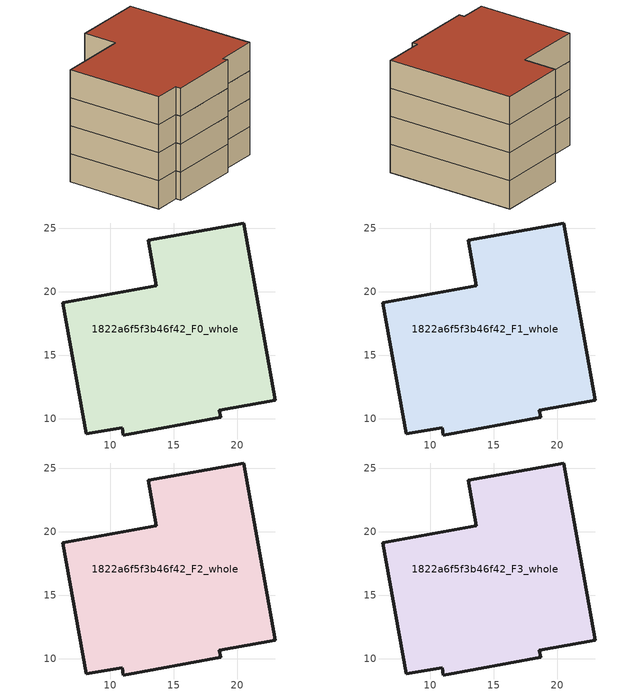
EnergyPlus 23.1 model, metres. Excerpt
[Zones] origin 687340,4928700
1822a6f5f3b46f42_F0_whole
 floor ground (EU_floor_Construction): 22.98,11.45 20.49,25.41 12.97,24.06 13.61,20.46 6.25,19.14 8.1,8.8 10.92,9.3 11.02,8.72 18.7,10.1 18.59,10.67 z0
 wall outside (EU_wall_Construction): 18.59,10.67 18.7,10.1 11.02,8.72 10.92,9.3 8.1,8.8 6.25,19.14 13.61,20.46 12.97,24.06 20.49,25.41 22.98,11.45 18.59,10.67 z0:3
1822a6f5f3b46f42_F1_whole
 floor to 1822a6f5f3b46f42_F0_whole (EU_floor_Construction): 22.98,11.45 20.49,25.41 12.97,24.06 13.61,20.46 6.25,19.14 8.1,8.8 10.92,9.3 11.02,8.72 18.7,10.1 18.59,10.67 z3
 wall outside (EU_wall_Construction): 18.59,10.67 18.7,10.1 11.02,8.72 10.92,9.3 8.1,8.8 6.25,19.14 13.61,20.46 12.97,24.06 20.49,25.41 22.98,11.45 18.59,10.67 z3:6
1822a6f5f3b46f42_F2_whole
 floor to 1822a6f5f3b46f42_F1_whole (EU_floor_Construction): 22.98,11.45 20.49,25.41 12.97,24.06 13.61,20.46 6.25,19.14 8.1,8.8 10.92,9.3 11.02,8.72 18.7,10.1 18.59,10.67 z6
 wall outside (EU_wall_Construction): 18.59,10.67 18.7,10.1 11.02,8.72 10.92,9.3 8.1,8.8 6.25,19.14 13.61,20.46 12.97,24.06 20.49,25.41 22.98,11.45 18.59,10.67 z6:9
1822a6f5f3b46f42_F3_whole
 floor to 1822a6f5f3b46f42_F2_whole (EU_floor_Construction): 22.98,11.45 20.49,25.41 12.97,24.06 13.61,20.46 6.25,19.14 8.1,8.8 10.92,9.3 11.02,8.72 18.7,10.1 18.59,10.67 z9
 wall outside (EU_wall_Construction): 18.59,10.67 18.7,10.1 11.02,8.72 10.92,9.3 8.1,8.8 6.25,19.14 13.61,20.46 12.97,24.06 20.49,25.41 22.98,11.45 18.59,10.67 z9:12
 roof outside (EU_roof_Construction): 20.49,25.41 22.98,11.45 18.59,10.67 18.7,10.1 11.02,8.72 10.92,9.3 8.1,8.8 6.25,19.14 13.61,20.46 12.97,24.06 z12
[Building]
EU S2 Campaign: North Axis=0; Terrain=City; Solar Distribution=FullExterior
[Site:Location]
Bologna: Latitude=44.5; Longitude=11.25; Time Zone=1; Elevation=37
[SizingPeriod:WeatherFileDays]
AnnualSizingPeriod: Begin Month=1; Begin Day of Month=1; End Month=12; End Day of Month=31; Day of Week for Start Day=Monday; Use Weather File Daylight Saving Period=No; Use Weather File Rain and Snow Indicators=No
[MATERIAL]
EU_InternalMass_Material: Roughness=MediumRough; Thickness=0.1; Conductivity=1; Density=1800; Specific Heat=900; Thermal Absorptance=0.9; Solar Absorptance=0.7; Visible Absorptance=0.7
[MATERIAL:NOMASS] Roughness=MediumRough; Thermal Absorptance=0.9; Solar Absorptance=0.7; Visible Absorptance=0.7
Name | Thermal Resistance
EU_wall_NoMass | 0.937881
EU_roof_NoMass | 0.548572
EU_floor_NoMass | 0.71348
[CONSTRUCTION]
EU_wall_Construction: EU_wall_NoMass
EU_roof_Construction: EU_roof_NoMass
EU_floor_Construction: EU_floor_NoMass
EU_InternalMass_Construction: EU_InternalMass_Material
[ZONE] Type=1; Multiplier=1; Ceiling Height=autocalculate; Floor Area=autocalculate; Part of Total Floor Area=Yes
Name | Volume
1822a6f5f3b46f42_F0_whole | 574.299
1822a6f5f3b46f42_F1_whole; 1822a6f5f3b46f42_F2_whole; 1822a6f5f3b46f42_F3_whole | 574.301
[INTERNALMASS] Construction=EU_InternalMass_Construction; Surface Area=191.433
Name | Zone or ZoneList
1822a6f5f3b46f42_F0_whole_EU_InternalMass | 1822a6f5f3b46f42_F0_whole
1822a6f5f3b46f42_F1_whole_EU_InternalMass | 1822a6f5f3b46f42_F1_whole
1822a6f5f3b46f42_F2_whole_EU_InternalMass | 1822a6f5f3b46f42_F2_whole
1822a6f5f3b46f42_F3_whole_EU_InternalMass | 1822a6f5f3b46f42_F3_whole
[OTHEREQUIPMENT] Fuel Type=Electricity; Design Level Calculation Method=Watts/Area; Power per Zone Floor Area=1; Fraction Latent=0; Fraction Radiant=0; Fraction Lost=0; Carbon Dioxide Generation Rate=0; EndUse Subcategory=EU_Step8_InternalGains
Name | Zone or ZoneList or Space or SpaceList | Schedule
EU_Step8_InternalGain_1822a6f5f3b46f42_F0_whole_f000 | 1822a6f5f3b46f42_F0_whole | EU_Step8_GainSchedule_1822a6f5f3b46f42_F0_whole_f000
EU_Step8_InternalGain_1822a6f5f3b46f42_F1_whole_f000 | 1822a6f5f3b46f42_F1_whole | EU_Step8_GainSchedule_1822a6f5f3b46f42_F1_whole_f000
EU_Step8_InternalGain_1822a6f5f3b46f42_F2_whole_f000 | 1822a6f5f3b46f42_F2_whole | EU_Step8_GainSchedule_1822a6f5f3b46f42_F2_whole_f000
EU_Step8_InternalGain_1822a6f5f3b46f42_F3_whole_f000 | 1822a6f5f3b46f42_F3_whole | EU_Step8_GainSchedule_1822a6f5f3b46f42_F3_whole_f000
[ZONEVENTILATION:DESIGNFLOWRATE] Schedule=EU_AlwaysOn; Design Flow Rate Calculation Method=AirChanges/Hour; Air Changes per Hour=0.687892; Ventilation Type=Natural; Fan Pressure Rise=0; Fan Total Efficiency=1; Constant Term Coefficient=1; Temperature Term Coefficient=0; Velocity Term Coefficient=0; Velocity Squared Term Coefficient=0; Minimum Indoor Temperature=-100; Maximum Indoor Temperature=100; Delta Temperature=-100; Minimum Outdoor Temperature=-100; Maximum Outdoor Temperature=100; Maximum Wind Speed=40
Name | Zone or ZoneList or Space or SpaceList
EU_ConstantAir_1822a6f5f3b46f42_F0_whole | 1822a6f5f3b46f42_F0_whole
EU_ConstantAir_1822a6f5f3b46f42_F1_whole | 1822a6f5f3b46f42_F1_whole
EU_ConstantAir_1822a6f5f3b46f42_F2_whole | 1822a6f5f3b46f42_F2_whole
EU_ConstantAir_1822a6f5f3b46f42_F3_whole | 1822a6f5f3b46f42_F3_whole
[HVACTEMPLATE:THERMOSTAT] Constant Heating Setpoint=20; Constant Cooling Setpoint=50
EU_HeatOnly_1822a6f5f3b46f42_F0_whole; EU_HeatOnly_1822a6f5f3b46f42_F1_whole; EU_HeatOnly_1822a6f5f3b46f42_F2_whole; EU_HeatOnly_1822a6f5f3b46f42_F3_whole
[HVACTEMPLATE:ZONE:IDEALLOADSAIRSYSTEM] System Availability Schedule=EU_AlwaysOn; Maximum Heating Supply Air Temperature=50; Minimum Cooling Supply Air Temperature=13; Maximum Heating Supply Air Humidity Ratio=0.0156; Minimum Cooling Supply Air Humidity Ratio=0.0077; Heating Limit=NoLimit; Cooling Limit=NoLimit; Heating Availability Schedule=EU_AlwaysOn; Cooling Availability Schedule=EU_CoolingOff; Dehumidification Control Type=ConstantSensibleHeatRatio; Cooling Sensible Heat Ratio=0.7; Dehumidification Setpoint=60; Humidification Control Type=None; Humidification Setpoint=30; Outdoor Air Method=None; Outdoor Air Flow Rate per Person=0.00944; Outdoor Air Flow Rate per Zone Floor Area=0; Outdoor Air Flow Rate per Zone=0; Demand Controlled Ventilation Type=None; Outdoor Air Economizer Type=NoEconomizer; Heat Recovery Type=None; Sensible Heat Recovery Effectiveness=0.7; Latent Heat Recovery Effectiveness=0.65
Name | Template Thermostat
1822a6f5f3b46f42_F0_whole | EU_HeatOnly_1822a6f5f3b46f42_F0_whole
1822a6f5f3b46f42_F1_whole | EU_HeatOnly_1822a6f5f3b46f42_F1_whole
1822a6f5f3b46f42_F2_whole | EU_HeatOnly_1822a6f5f3b46f42_F2_whole
1822a6f5f3b46f42_F3_whole | EU_HeatOnly_1822a6f5f3b46f42_F3_whole
[SIZING:ZONE] Zone Cooling Design Supply Air Temperature Input Method=SupplyAirTemperature; Zone Cooling Design Supply Air Temperature=13; Zone Heating Design Supply Air Temperature Input Method=SupplyAirTemperature; Zone Heating Design Supply Air Temperature=50; Zone Cooling Design Supply Air Humidity Ratio=0.008; Zone Heating Design Supply Air Humidity Ratio=0.008; Cooling Design Air Flow Method=DesignDay; Cooling Design Air Flow Rate=0; Cooling Minimum Air Flow per Zone Floor Area=0.000762; Cooling Minimum Air Flow=0; Cooling Minimum Air Flow Fraction=0.2; Heating Design Air Flow Method=DesignDay; Heating Design Air Flow Rate=0; Heating Maximum Air Flow per Zone Floor Area=0.002032; Heating Maximum Air Flow=0.141576; Heating Maximum Air Flow Fraction=0.3; Account for Dedicated Outdoor Air System=No; Dedicated Outdoor Air System Control Strategy=NeutralSupplyAir; Dedicated Outdoor Air Low Setpoint Temperature for Design=autosize; Dedicated Outdoor Air High Setpoint Temperature for Design=autosize; Zone Load Sizing Method=Sensible Load Only No Latent Load; Zone Latent Cooling Design Supply Air Humidity Ratio Input Method=HumidityRatioDifference; Zone Cooling Design Supply Air Humidity Ratio Difference=0.005; Zone Latent Heating Design Supply Air Humidity Ratio Input Method=HumidityRatioDifference; Zone Humidification Design Supply Air Humidity Ratio Difference=0.005
1822a6f5f3b46f42_F0_whole; 1822a6f5f3b46f42_F1_whole; 1822a6f5f3b46f42_F2_whole; 1822a6f5f3b46f42_F3_whole
[SCHEDULE:CONSTANT]
Name | Hourly Value
EU_AlwaysOn | 1
EU_CoolingOff | 0
[SCHEDULE:FILE] Column Number=1; Rows to Skip at Top=0; Number of Hours of Data=8760; Column Separator=Comma; Interpolate to Timestep=No; Minutes per Item=60; Adjust Schedule for Daylight Savings=Yes
Name | File
EU_Step8_GainSchedule_1822a6f5f3b46f42_F0_whole_f000 | ../../schedules/1822a6f5f3b46f42/1822a6f5f3b46f42_F0_whole_f000_gain.csv
EU_Step8_GainSchedule_1822a6f5f3b46f42_F1_whole_f000 | ../../schedules/1822a6f5f3b46f42/1822a6f5f3b46f42_F1_whole_f000_gain.csv
EU_Step8_GainSchedule_1822a6f5f3b46f42_F2_whole_f000 | ../../schedules/1822a6f5f3b46f42/1822a6f5f3b46f42_F2_whole_f000_gain.csv
EU_Step8_GainSchedule_1822a6f5f3b46f42_F3_whole_f000 | ../../schedules/1822a6f5f3b46f42/1822a6f5f3b46f42_F3_whole_f000_gain.csv
